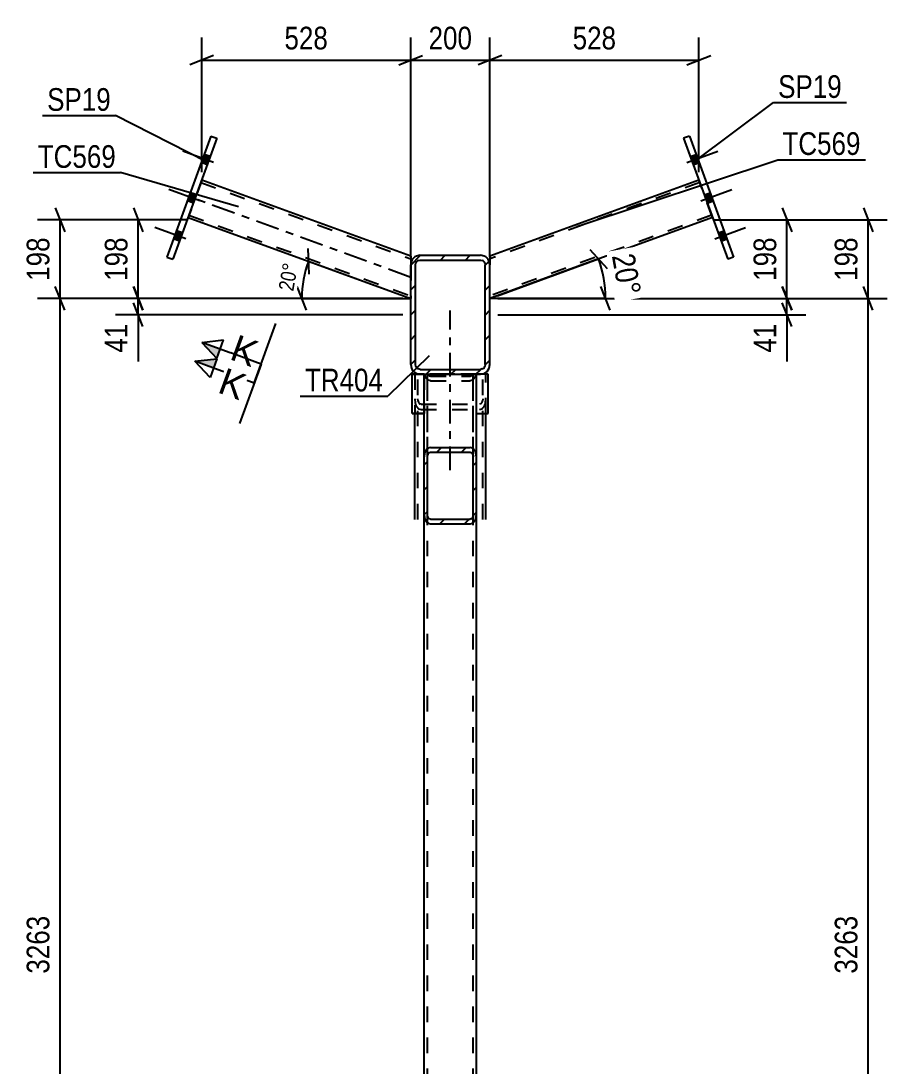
# Model space of a CAD drawing. Header units: millimetres. Extents: x 0 to 1189, y 0 to 841.
# Drawn here: x 187.8 to 297.2, y 131.9 to 263.9 of the extents above; entities that cross this region are included whole.
import ezdxf

# ---------------------------------------------------------------- set-up
doc = ezdxf.new("R2010")
doc.units = ezdxf.units.MM
doc.linetypes.add('DXK_LINE_DOT2', pattern=[3.9198, 1.9599, -1.9599])
doc.linetypes.add('DXK_LINE_DOT3', pattern=[5.9187, 2.979, -0.9799, 0.9799, -0.9799])
doc.styles.add('Arial', font='ARIAL.TTF', dxfattribs={"height": 0.2})
doc.styles.add('Arial Narrow', font='ARIALN.TTF', dxfattribs={"height": 0.2})

# ---------------------------------------------------------------- blocks, each defined once
blk = doc.blocks.new('Part-717048625-2119 - 2085')
at = {"color": 7, "linetype": 'DXK_LINE_DOT2'}
for p, q in [((210.62, 243.75), (208.91, 239.05)), ((210.52, 243.47), (237.01, 233.83)), ((209.01, 239.34), (237.01, 229.15)), ((237.01, 233.96), (237.01, 233.51)), ((237.01, 233.8), (237.01, 233.83)), ((237.01, 233.73), (237.01, 233.75)), ((237.01, 233.07), (237.01, 228.83))]:
    blk.add_line(p, q, dxfattribs=at)
at = {"color": 2, "linetype": 'Continuous'}
for p, q in [((237.01, 234.15), (210.62, 243.75)), ((208.91, 239.05), (237.01, 228.83)), ((237.01, 234.15), (237.01, 234.1)), ((237.01, 234.1), (237.01, 233.51)), ((237.01, 233.51), (237.01, 233.07))]:
    blk.add_line(p, q, dxfattribs=at)
at = {"color": 7, "linetype": 'DXK_LINE_DOT3'}
blk.add_line((237.01, 231.49), (209.77, 241.4), dxfattribs=at)
blk = doc.blocks.new('Part-717048625-2126 - 2085')
at = {"color": 7, "linetype": 'DXK_LINE_DOT2'}
for p, q in [((245.31, 219.27), (238.71, 219.27)), ((238.71, 219.27), (238.77, 219.27)), ((238.71, 201.54), (238.71, 219.27)), ((239.11, 74.77), (239.11, 219.27)), ((244.91, 74.77), (244.91, 219.27)), ((245.31, 201.54), (245.31, 219.27)), ((238.71, 74.77), (238.71, 92.5)), ((245.31, 74.77), (245.31, 92.5)), ((238.71, 74.77), (245.31, 74.77)), ((238.71, 74.77), (238.77, 74.77))]:
    blk.add_line(p, q, dxfattribs=at)
at = {"color": 2, "linetype": 'Continuous'}
for p, q in [((238.71, 92.5), (238.71, 201.54)), ((245.31, 92.5), (245.31, 201.54))]:
    blk.add_line(p, q, dxfattribs=at)
blk = doc.blocks.new('Part-717048625-2114 - 2085')
at = {"color": 2, "linetype": 'Continuous'}
for p, q in [((273.39, 243.75), (247.01, 234.15)), ((275.1, 239.05), (247.01, 228.83)), ((247.01, 234.15), (247.01, 233.51)), ((247.01, 233.51), (247.01, 233.07))]:
    blk.add_line(p, q, dxfattribs=at)
at = {"color": 7, "linetype": 'DXK_LINE_DOT2'}
for p, q in [((273.5, 243.47), (247.01, 233.83)), ((275.1, 239.05), (273.39, 243.75)), ((275, 239.34), (247.01, 229.15)), ((247.01, 233.83), (247.01, 233.8)), ((247.01, 233.8), (247.01, 233.63)), ((247.01, 228.83), (247.01, 233.07))]:
    blk.add_line(p, q, dxfattribs=at)
blk = doc.blocks.new('Part-717048625-2179 - 2085')
at = {"linetype": 'Continuous'}
h = blk.add_hatch(dxfattribs=at)
h.set_pattern_fill('', scale=0.7, style=0, pattern_type=0)
h.set_pattern_definition([(45, (238.7076, 201.5425), (-1.57154, 1.57154), [])])
h.paths.add_polyline_path([(238.71, 208.84), (238.71, 201.54), (238.77, 201.1), (238.94, 200.72), (239.2, 200.46), (239.51, 200.37), (244.51, 200.37), (244.81, 200.46), (245.07, 200.72), (245.25, 201.1), (245.31, 201.54), (245.31, 208.84), (245.25, 209.29), (245.07, 209.67), (244.81, 209.92), (244.51, 210.01), (239.51, 210.01), (239.2, 209.92), (238.94, 209.67), (238.77, 209.29)])
h.paths.add_polyline_path([(239.22, 209.25), (239.35, 209.38), (239.51, 209.42), (244.51, 209.42), (244.66, 209.38), (244.79, 209.25), (244.88, 209.06), (244.91, 208.84), (244.91, 201.54), (244.88, 201.32), (244.79, 201.13), (244.66, 201), (244.51, 200.96), (239.51, 200.96), (239.35, 201), (239.22, 201.13), (239.14, 201.32), (239.11, 201.54), (239.11, 208.84), (239.14, 209.06)])
at = {"color": 2, "linetype": 'Continuous'}
for p, q in [((238.71, 208.84), (238.71, 219.27)), ((245.31, 208.84), (245.31, 219.27)), ((239.51, 210.01), (239.2, 209.92)), ((239.51, 210.01), (244.51, 210.01)), ((244.81, 209.92), (244.51, 210.01)), ((238.77, 209.29), (238.71, 208.84)), ((238.71, 201.54), (238.71, 208.84)), ((239.11, 208.84), (239.14, 209.06)), ((239.11, 201.54), (239.11, 208.84)), ((239.35, 209.38), (239.51, 209.42)), ((239.51, 209.42), (244.51, 209.42)), ((244.51, 209.42), (244.66, 209.38)), ((244.88, 209.06), (244.91, 208.84)), ((244.91, 201.54), (244.91, 208.84)), ((245.31, 208.84), (245.25, 209.29)), ((245.31, 201.54), (245.31, 208.84)), ((238.71, 201.54), (238.77, 201.1)), ((239.14, 201.32), (239.11, 201.54)), ((239.51, 200.96), (239.35, 201)), ((239.51, 200.96), (244.51, 200.96)), ((244.66, 201), (244.51, 200.96)), ((244.91, 201.54), (244.88, 201.32)), ((245.25, 201.1), (245.31, 201.54)), ((239.2, 200.46), (239.51, 200.37)), ((239.51, 200.37), (244.51, 200.37)), ((244.51, 200.37), (244.81, 200.46))]:
    blk.add_line(p, q, dxfattribs=at)
at = {"color": 7, "linetype": 'DXK_LINE_DOT2'}
for p, q in [((245.31, 219.27), (238.71, 219.27)), ((238.71, 219.27), (238.77, 219.27)), ((238.77, 219.16), (238.75, 219.27)), ((239.11, 201.54), (239.11, 219.27)), ((239.19, 219.27), (239.22, 219.2)), ((239.22, 219.2), (239.35, 219.07)), ((239.35, 219.07), (239.51, 219.03)), ((239.51, 219.03), (244.51, 219.03)), ((244.51, 219.03), (244.66, 219.07)), ((244.66, 219.07), (244.79, 219.2)), ((244.79, 219.2), (244.82, 219.27)), ((244.91, 201.54), (244.91, 219.27)), ((245.26, 219.27), (245.25, 219.16)), ((239.51, 218.44), (239.2, 218.53)), ((239.51, 218.44), (244.51, 218.44)), ((244.81, 218.53), (244.51, 218.44)), ((238.71, 201.54), (238.71, 208.84)), ((245.31, 201.54), (245.31, 208.84))]:
    blk.add_line(p, q, dxfattribs=at)
for centre, start, end in [((239.8, 219.41), 193.2949, 235.5336), ((244.21, 219.41), 304.4664, 346.7051)]:
    blk.add_arc(centre, 1.06, start, end, dxfattribs=at)
at = {"color": 2, "linetype": 'Continuous'}
for centre, radius, start, end in [((239.8, 209.04), 1.06, 124.4664, 166.7051), ((244.21, 209.04), 1.06, 13.2949, 55.5336), ((239.66, 208.94), 0.532, 124.4664, 166.7051), ((244.36, 208.94), 0.532, 13.2949, 55.5336), ((239.8, 201.34), 1.06, 193.2949, 235.5336), ((239.66, 201.44), 0.532, 193.2949, 235.5336), ((244.36, 201.44), 0.532, 304.4664, 346.7051), ((244.21, 201.34), 1.06, 304.4664, 346.7051)]:
    blk.add_arc(centre, radius, start, end, dxfattribs=at)
blk = doc.blocks.new('Part-717048625-2248 - 2085')
at = {"color": 2, "linetype": 'Continuous'}
for p, q in [((211.79, 249.31), (206.23, 234.04)), ((212.54, 249.04), (206.99, 233.77)), ((211.79, 249.31), (212.54, 249.04)), ((206.23, 234.04), (206.99, 233.77))]:
    blk.add_line(p, q, dxfattribs=at)
blk = doc.blocks.new('Bolt-717048625-2160 - 2085')
at = {"linetype": 'Continuous'}
for points in [[(211.33, 245.7), (211.71, 246.74), (210.95, 247.01), (210.58, 245.98)], [(211.33, 245.7), (211.71, 246.74), (210.95, 247.01), (210.58, 245.98)], [(211.33, 245.7), (211.71, 246.74), (210.95, 247.01), (210.58, 245.98)], [(209.57, 240.86), (209.94, 241.9), (209.19, 242.17), (208.82, 241.14)], [(209.57, 240.86), (209.94, 241.9), (209.19, 242.17), (208.82, 241.14)], [(207.82, 236.07), (208.2, 237.1), (207.45, 237.38), (207.07, 236.34)], [(207.82, 236.07), (208.2, 237.1), (207.45, 237.38), (207.07, 236.34)], [(207.82, 236.07), (208.2, 237.1), (207.45, 237.38), (207.07, 236.34)]]:
    blk.add_hatch(color=1, dxfattribs=at).paths.add_polyline_path(points)
at = {"color": 1, "linetype": 'Continuous'}
for p, q in [((212.13, 246), (208.23, 247.42)), ((212.13, 246), (208.23, 247.42)), ((212.13, 246), (208.23, 247.42)), ((211.71, 246.74), (210.95, 247.01)), ((211.71, 246.74), (210.95, 247.01)), ((211.71, 246.74), (210.95, 247.01)), ((211.33, 245.7), (210.58, 245.98)), ((211.33, 245.7), (210.58, 245.98)), ((211.33, 245.7), (210.58, 245.98)), ((210.37, 241.16), (206.47, 242.58)), ((210.37, 241.16), (206.47, 242.58)), ((209.94, 241.9), (209.19, 242.17)), ((209.94, 241.9), (209.19, 242.17)), ((209.57, 240.86), (208.82, 241.14)), ((209.57, 240.86), (208.82, 241.14)), ((208.62, 236.36), (204.72, 237.78)), ((208.62, 236.36), (204.72, 237.78)), ((208.62, 236.36), (204.72, 237.78)), ((207.82, 236.07), (207.07, 236.34)), ((207.82, 236.07), (207.07, 236.34)), ((207.82, 236.07), (207.07, 236.34)), ((208.2, 237.1), (207.45, 237.38)), ((208.2, 237.1), (207.45, 237.38)), ((208.2, 237.1), (207.45, 237.38))]:
    blk.add_line(p, q, dxfattribs=at)
blk = doc.blocks.new('Part-717048625-2177 - 2085')
at = {"color": 7, "linetype": 'DXK_LINE_DOT3'}
blk.add_line((242.01, 207.14), (242.01, 227.29), dxfattribs=at)
at = {"color": 7, "linetype": 'DXK_LINE_DOT2'}
for p, q in [((246.51, 219.27), (237.51, 219.27)), ((237.51, 219.27), (237.91, 219.27)), ((237.51, 219.27), (237.51, 214.3)), ((237.91, 200.94), (237.91, 219.27)), ((246.11, 200.94), (246.11, 219.27)), ((246.51, 214.3), (246.51, 219.27)), ((237.51, 216.14), (237.57, 215.63)), ((237.94, 215.88), (237.91, 216.14)), ((238.31, 215.47), (238.15, 215.52)), ((238.31, 215.47), (245.71, 215.47)), ((245.86, 215.52), (245.71, 215.47)), ((246.11, 216.14), (246.08, 215.88)), ((246.45, 215.63), (246.51, 216.14)), ((238, 214.9), (238.31, 214.8)), ((238.31, 214.8), (245.71, 214.8)), ((245.71, 214.8), (246.01, 214.9))]:
    blk.add_line(p, q, dxfattribs=at)
at = {"color": 2, "linetype": 'Continuous'}
for p, q in [((237.51, 200.94), (237.51, 214.3)), ((246.51, 200.94), (246.51, 214.3))]:
    blk.add_line(p, q, dxfattribs=at)
at = {"color": 7, "linetype": 'DXK_LINE_DOT2'}
for centre, radius, start, end in [((238.78, 215.86), 1.23, 190.8094, 230.8802), ((238.54, 216), 0.616, 190.8094, 230.8802), ((245.47, 216), 0.616, 309.1198, 349.1906), ((245.24, 215.86), 1.23, 309.1198, 349.1906)]:
    blk.add_arc(centre, radius, start, end, dxfattribs=at)
blk = doc.blocks.new('Part-717048625-2304 - 2085')
at = {"color": 2, "linetype": 'Continuous'}
for p, q in [((237.21, 219.27), (237.21, 219.27)), ((237.21, 219.27), (238.21, 219.27)), ((237.21, 214.3), (237.21, 219.27)), ((238.71, 214.3), (237.21, 214.3))]:
    blk.add_line(p, q, dxfattribs=at)
at = {"color": 7, "linetype": 'DXK_LINE_DOT2'}
for p, q in [((238.71, 219.27), (237.21, 219.27)), ((237.21, 219.27), (237.21, 219.27)), ((238.21, 219.27), (238.71, 219.27)), ((238.71, 219.27), (238.71, 219.27)), ((238.71, 219.27), (238.71, 214.3)), ((237.21, 214.3), (238.71, 214.3))]:
    blk.add_line(p, q, dxfattribs=at)
blk = doc.blocks.new('Part-717048625-2270 - 2085')
at = {"color": 2, "linetype": 'Continuous'}
for p, q in [((272.22, 249.31), (271.47, 249.04)), ((271.47, 249.04), (277.03, 233.77)), ((272.22, 249.31), (277.78, 234.04)), ((277.78, 234.04), (277.03, 233.77))]:
    blk.add_line(p, q, dxfattribs=at)
blk = doc.blocks.new('Part-717048625-2210 - 2085')
at = {"linetype": 'Continuous'}
h = blk.add_hatch(dxfattribs=at)
h.set_pattern_fill('', scale=0.7, style=0, pattern_type=0)
h.set_pattern_definition([(45, (237.0076, 220.4695), (-1.57154, 1.57154), [])])
h.paths.add_polyline_path([(237.01, 233.07), (237.01, 220.47), (237.1, 220.01), (237.36, 219.62), (237.75, 219.36), (238.21, 219.27), (245.81, 219.27), (246.27, 219.36), (246.66, 219.62), (246.92, 220.01), (247.01, 220.47), (247.01, 233.07), (246.92, 233.53), (246.66, 233.92), (246.27, 234.18), (245.81, 234.27), (238.21, 234.27), (237.75, 234.18), (237.36, 233.92), (237.1, 233.53)])
h.paths.add_polyline_path([(237.78, 233.49), (237.98, 233.62), (238.21, 233.67), (245.81, 233.67), (246.04, 233.62), (246.23, 233.49), (246.36, 233.3), (246.41, 233.07), (246.41, 220.47), (246.36, 220.24), (246.23, 220.05), (246.04, 219.92), (245.81, 219.87), (238.21, 219.87), (237.98, 219.92), (237.78, 220.05), (237.65, 220.24), (237.61, 220.47), (237.61, 233.07), (237.65, 233.3)])
at = {"color": 2, "linetype": 'Continuous'}
for p, q in [((237.1, 233.53), (237.01, 233.07)), ((238.21, 234.27), (237.75, 234.18)), ((237.98, 233.62), (238.21, 233.67)), ((238.21, 234.27), (245.81, 234.27)), ((238.21, 233.67), (245.81, 233.67)), ((246.27, 234.18), (245.81, 234.27)), ((245.81, 233.67), (246.04, 233.62)), ((247.01, 233.07), (246.92, 233.53)), ((237.01, 220.47), (237.01, 233.07)), ((237.61, 233.07), (237.65, 233.3)), ((237.61, 220.47), (237.61, 233.07)), ((246.36, 233.3), (246.41, 233.07)), ((246.41, 220.47), (246.41, 233.07)), ((247.01, 220.47), (247.01, 233.07)), ((237.01, 220.47), (237.1, 220.01)), ((237.65, 220.24), (237.61, 220.47)), ((246.41, 220.47), (246.36, 220.24)), ((246.92, 220.01), (247.01, 220.47)), ((237.75, 219.36), (238.21, 219.27)), ((238.21, 219.87), (237.98, 219.92)), ((238.21, 219.87), (245.81, 219.87)), ((238.21, 219.27), (245.81, 219.27)), ((246.04, 219.92), (245.81, 219.87)), ((245.81, 219.27), (246.27, 219.36))]:
    blk.add_line(p, q, dxfattribs=at)
at = {"color": 7, "linetype": 'DXK_LINE_DOT3'}
blk.add_line((242.01, 226.77), (242.01, 226.77), dxfattribs=at)
at = {"color": 2, "linetype": 'Continuous'}
for centre, radius, start, end in [((238.21, 233.07), 1.2, 112.5, 157.5), ((238.21, 233.07), 0.6, 112.5, 157.5), ((245.81, 233.07), 0.6, 22.5, 67.5), ((245.81, 233.07), 1.2, 22.5, 67.5), ((238.21, 220.47), 1.2, 202.5, 247.5), ((238.21, 220.47), 0.6, 202.5, 247.5), ((245.81, 220.47), 0.6, 292.5, 337.5), ((245.81, 220.47), 1.2, 292.5, 337.5)]:
    blk.add_arc(centre, radius, start, end, dxfattribs=at)
blk = doc.blocks.new('Bolt-717048625-2265 - 2085')
at = {"linetype": 'Continuous'}
for points in [[(273.44, 245.98), (273.06, 247.01), (272.31, 246.74), (272.69, 245.7)], [(273.44, 245.98), (273.06, 247.01), (272.31, 246.74), (272.69, 245.7)], [(273.44, 245.98), (273.06, 247.01), (272.31, 246.74), (272.69, 245.7)], [(275.2, 241.14), (274.82, 242.17), (274.07, 241.9), (274.45, 240.86)], [(275.2, 241.14), (274.82, 242.17), (274.07, 241.9), (274.45, 240.86)], [(276.94, 236.34), (276.57, 237.38), (275.81, 237.1), (276.19, 236.07)], [(276.94, 236.34), (276.57, 237.38), (275.81, 237.1), (276.19, 236.07)], [(276.94, 236.34), (276.57, 237.38), (275.81, 237.1), (276.19, 236.07)]]:
    blk.add_hatch(color=1, dxfattribs=at).paths.add_polyline_path(points)
at = {"color": 1, "linetype": 'Continuous'}
for p, q in [((271.89, 246), (275.79, 247.42)), ((271.89, 246), (275.79, 247.42)), ((271.89, 246), (275.79, 247.42)), ((272.31, 246.74), (273.06, 247.01)), ((272.31, 246.74), (273.06, 247.01)), ((272.31, 246.74), (273.06, 247.01)), ((272.69, 245.7), (273.44, 245.98)), ((272.69, 245.7), (273.44, 245.98)), ((272.69, 245.7), (273.44, 245.98)), ((273.65, 241.16), (277.55, 242.58)), ((273.65, 241.16), (277.55, 242.58)), ((274.07, 241.9), (274.82, 242.17)), ((274.07, 241.9), (274.82, 242.17)), ((274.45, 240.86), (275.2, 241.14)), ((274.45, 240.86), (275.2, 241.14)), ((275.39, 236.36), (279.29, 237.78)), ((275.39, 236.36), (279.29, 237.78)), ((275.39, 236.36), (279.29, 237.78)), ((275.81, 237.1), (276.57, 237.38)), ((275.81, 237.1), (276.57, 237.38)), ((275.81, 237.1), (276.57, 237.38)), ((276.19, 236.07), (276.94, 236.34)), ((276.19, 236.07), (276.94, 236.34)), ((276.19, 236.07), (276.94, 236.34))]:
    blk.add_line(p, q, dxfattribs=at)
blk = doc.blocks.new('Part-717048625-2305 - 2085')
at = {"color": 7, "linetype": 'DXK_LINE_DOT2'}
for p, q in [((246.81, 219.27), (245.31, 219.27)), ((245.31, 219.27), (245.31, 219.27)), ((245.81, 219.27), (245.31, 219.27)), ((245.31, 214.3), (245.31, 219.27)), ((246.81, 219.27), (246.81, 219.27)), ((245.31, 214.3), (246.81, 214.3))]:
    blk.add_line(p, q, dxfattribs=at)
at = {"color": 2, "linetype": 'Continuous'}
for p, q in [((246.81, 219.27), (245.81, 219.27)), ((246.81, 219.27), (246.81, 219.27)), ((246.81, 214.3), (246.81, 219.27)), ((245.31, 214.3), (246.81, 214.3))]:
    blk.add_line(p, q, dxfattribs=at)
blk = doc.blocks.new('StraightDimension-717048625-2377 - 2085')
at = {"color": 7, "linetype": 'Continuous'}
for p, q in [((283.91, 230.33), (285.11, 227.33)), ((248.01, 228.83), (286.91, 228.83)), ((285.11, 225.27), (283.91, 228.27)), ((284.51, 226.77), (284.51, 228.83)), ((248.01, 226.77), (286.91, 226.77)), ((284.51, 226.77), (284.51, 220.86)), ((284.51, 226.77), (284.51, 220.86))]:
    blk.add_line(p, q, dxfattribs=at)
at = {"color": 0}
blk.add_wipeout([(283.76, 226.24), (279.56, 226.24), (279.56, 221.39), (283.76, 221.39)], dxfattribs=at)
at = {"color": 3, "style": 'Arial Narrow'}
blk.add_text('41', height=2.863, rotation=90.0002, dxfattribs=at).set_placement((283.16, 221.99))
blk = doc.blocks.new('StraightDimension-717048625-2432 - 2085')
at = {"color": 7, "linetype": 'Continuous'}
for p, q in [((202, 240.25), (203.2, 237.25)), ((208.76, 238.75), (199.75, 238.75)), ((202.6, 228.83), (202.6, 238.75)), ((203.2, 227.33), (202, 230.33)), ((236.01, 228.83), (199.75, 228.83))]:
    blk.add_line(p, q, dxfattribs=at)
at = {"color": 0}
blk.add_wipeout([(201.85, 237.13), (197.65, 237.13), (197.65, 230.45), (201.85, 230.45)], dxfattribs=at)
at = {"color": 3, "style": 'Arial Narrow'}
blk.add_text('198', height=2.863, rotation=90.0002, dxfattribs=at).set_placement((201.25, 231.05))
blk = doc.blocks.new('StraightDimension-717048625-2368 - 2085')
at = {"color": 7, "linetype": 'Continuous'}
for p, q in [((283.91, 240.25), (285.11, 237.25)), ((275.26, 238.75), (286.91, 238.75)), ((284.51, 228.83), (284.51, 238.75)), ((285.11, 227.33), (283.91, 230.33)), ((248.01, 228.83), (286.91, 228.83))]:
    blk.add_line(p, q, dxfattribs=at)
at = {"color": 0}
blk.add_wipeout([(283.76, 237.13), (279.56, 237.13), (279.56, 230.45), (283.76, 230.45)], dxfattribs=at)
at = {"color": 3, "style": 'Arial Narrow'}
blk.add_text('198', height=2.863, rotation=90.0002, dxfattribs=at).set_placement((283.16, 231.05))
blk = doc.blocks.new('StraightDimension-717048625-2452 - 2085')
at = {"color": 7, "linetype": 'Continuous'}
for p, q in [((192.14, 240.25), (193.34, 237.25)), ((208.76, 238.75), (189.89, 238.75)), ((192.74, 228.83), (192.74, 238.75)), ((193.34, 227.33), (192.14, 230.33)), ((236.01, 228.83), (189.89, 228.83))]:
    blk.add_line(p, q, dxfattribs=at)
at = {"color": 0}
blk.add_wipeout([(191.99, 237.13), (187.79, 237.13), (187.79, 230.45), (191.99, 230.45)], dxfattribs=at)
at = {"color": 3, "style": 'Arial Narrow'}
blk.add_text('198', height=2.863, rotation=90.0002, dxfattribs=at).set_placement((191.39, 231.05))
blk = doc.blocks.new('StraightDimension-717048625-2473 - 2085')
at = {"color": 7, "linetype": 'Continuous'}
for p, q in [((294.16, 240.25), (295.36, 237.25)), ((275.26, 238.75), (297.16, 238.75)), ((294.76, 228.83), (294.76, 238.75)), ((295.36, 227.33), (294.16, 230.33)), ((248.01, 228.83), (297.16, 228.83))]:
    blk.add_line(p, q, dxfattribs=at)
at = {"color": 0}
blk.add_wipeout([(294.01, 237.13), (289.81, 237.13), (289.81, 230.45), (294.01, 230.45)], dxfattribs=at)
at = {"color": 3, "style": 'Arial Narrow'}
blk.add_text('198', height=2.863, rotation=90.0002, dxfattribs=at).set_placement((293.41, 231.05))
blk = doc.blocks.new('StraightDimension-717048625-2480 - 2085')
at = {"color": 7, "linetype": 'Continuous'}
for p, q in [((295.36, 227.33), (294.16, 230.33)), ((248.01, 228.83), (297.16, 228.83)), ((294.76, 65.68), (294.76, 228.83)), ((294.16, 67.18), (295.36, 64.18)), ((262.1, 65.68), (297.16, 65.68))]:
    blk.add_line(p, q, dxfattribs=at)
at = {"color": 0}
blk.add_wipeout([(294.01, 151.51), (289.81, 151.51), (289.81, 143), (294.01, 143)], dxfattribs=at)
at = {"color": 3, "style": 'Arial Narrow'}
blk.add_text('3263', height=2.863, rotation=90.0002, dxfattribs=at).set_placement((293.41, 143.6))
blk = doc.blocks.new('StraightDimension-717048625-2445 - 2085')
at = {"color": 7, "linetype": 'Continuous'}
for p, q in [((193.34, 227.33), (192.14, 230.33)), ((236.01, 228.83), (189.89, 228.83)), ((192.74, 65.68), (192.74, 228.83)), ((192.14, 67.18), (193.34, 64.18)), ((221.91, 65.68), (189.89, 65.68))]:
    blk.add_line(p, q, dxfattribs=at)
at = {"color": 0}
blk.add_wipeout([(191.99, 151.51), (187.79, 151.51), (187.79, 143), (191.99, 143)], dxfattribs=at)
at = {"color": 3, "style": 'Arial Narrow'}
blk.add_text('3263', height=2.863, rotation=90.0002, dxfattribs=at).set_placement((191.39, 143.6))
blk = doc.blocks.new('StraightDimension-717048625-2423 - 2085')
at = {"color": 7, "linetype": 'Continuous'}
for p, q in [((202, 230.33), (203.2, 227.33)), ((236.01, 228.83), (199.75, 228.83)), ((203.2, 225.27), (202, 228.27)), ((202.6, 226.77), (202.6, 228.83)), ((236.01, 226.77), (199.75, 226.77)), ((202.6, 226.77), (202.6, 220.86)), ((202.6, 226.77), (202.6, 220.86))]:
    blk.add_line(p, q, dxfattribs=at)
at = {"color": 0}
blk.add_wipeout([(201.85, 226.24), (197.65, 226.24), (197.65, 221.39), (201.85, 221.39)], dxfattribs=at)
at = {"color": 3, "style": 'Arial Narrow'}
blk.add_text('41', height=2.863, rotation=90.0002, dxfattribs=at).set_placement((201.25, 221.99))
blk = doc.blocks.new('AngleDimension-717048625-2539 - 2085')
at = {"color": 7, "linetype": 'Continuous'}
for p, q in [((224.04, 235.14), (224.14, 231.91)), ((224.09, 233.53), (237.01, 228.83)), ((223.86, 227.33), (222.66, 230.33)), ((236.01, 228.83), (223.26, 228.83)), ((223.26, 228.83), (237.01, 228.83))]:
    blk.add_line(p, q, dxfattribs=at)
blk.add_arc((237.01, 228.83), 13.74, 160, 180, dxfattribs=at)
at = {"color": 0}
blk.add_wipeout([(223.25, 233.44), (220.5, 233.92), (219.75, 229.68), (222.51, 229.2)], dxfattribs=at)
at = {"color": 3, "style": 'Arial Narrow'}
blk.add_text('20°', height=1.909, rotation=80.0021, dxfattribs=at).set_placement((222.18, 229.66))
blk = doc.blocks.new('StraightDimension-717048625-14479 - 2085')
at = {"color": 7, "linetype": 'Continuous'}
for p, q in [((247.01, 234.07), (247.01, 261.76)), ((273.39, 244.75), (273.39, 261.76)), ((248.51, 259.51), (245.51, 258.31)), ((247.01, 258.91), (273.39, 258.91)), ((271.89, 258.31), (274.89, 259.51))]:
    blk.add_line(p, q, dxfattribs=at)
at = {"color": 0}
blk.add_wipeout([(263.54, 259.66), (263.54, 263.86), (256.86, 263.86), (256.86, 259.66)], dxfattribs=at)
at = {"color": 3, "style": 'Arial Narrow'}
blk.add_text('528', height=2.863, dxfattribs=at).set_placement((257.46, 260.26))
blk = doc.blocks.new('StraightDimension-717048625-14480 - 2085')
at = {"color": 7, "linetype": 'Continuous'}
for p, q in [((237.01, 234.07), (237.01, 261.76)), ((247.01, 234.07), (247.01, 261.76)), ((235.51, 258.31), (238.51, 259.51)), ((237.01, 258.91), (247.01, 258.91)), ((248.51, 259.51), (245.51, 258.31))]:
    blk.add_line(p, q, dxfattribs=at)
at = {"color": 0}
blk.add_wipeout([(245.35, 259.66), (245.35, 263.86), (238.67, 263.86), (238.67, 259.66)], dxfattribs=at)
at = {"color": 3, "style": 'Arial Narrow'}
blk.add_text('200', height=2.863, dxfattribs=at).set_placement((239.27, 260.26))
blk = doc.blocks.new('StraightDimension-717048625-14481 - 2085')
at = {"color": 7, "linetype": 'Continuous'}
for p, q in [((210.62, 244.75), (210.62, 261.76)), ((237.01, 234.07), (237.01, 261.76)), ((212.12, 259.51), (209.12, 258.31)), ((210.62, 258.91), (237.01, 258.91)), ((235.51, 258.31), (238.51, 259.51))]:
    blk.add_line(p, q, dxfattribs=at)
at = {"color": 0}
blk.add_wipeout([(227.16, 259.66), (227.16, 263.86), (220.47, 263.86), (220.47, 259.66)], dxfattribs=at)
at = {"color": 3, "style": 'Arial Narrow'}
blk.add_text('528', height=2.863, dxfattribs=at).set_placement((221.07, 260.26))
blk = doc.blocks.new('AngleDimension-717048625-14512 - 2085')
at = {"color": 7, "linetype": 'Continuous'}
for p, q in [((259.64, 235.02), (261.8, 232.61)), ((260.72, 233.82), (247.01, 228.83)), ((247.95, 229.17), (260.72, 233.82)), ((262.2, 227.33), (261, 230.33)), ((261.6, 228.83), (247.01, 228.83))]:
    blk.add_line(p, q, dxfattribs=at)
blk.add_arc((247.01, 228.83), 14.59, 360, 20, dxfattribs=at)
at = {"color": 0}
blk.add_wipeout([(262.82, 228.34), (266.96, 229.07), (265.84, 235.43), (261.7, 234.7)], dxfattribs=at)
at = {"color": 3, "style": 'Arial Narrow'}
blk.add_text('20°', height=2.863, rotation=-80.0021, dxfattribs=at).set_placement((262.4, 234.21))
blk = doc.blocks.new('Mark-717048625-2110 - 2085')
at = {"color": 0}
blk.add_wipeout([(293.82, 246.94), (293.82, 249.94), (283.95, 249.94), (283.95, 246.94)], dxfattribs=at)
blk.add_wipeout([(293.82, 246.94), (293.82, 249.94), (283.95, 249.94), (283.95, 246.94)], dxfattribs=at)
at = {"color": 30, "linetype": 'Continuous'}
for p, q in [((257.99, 237.91), (283.35, 246.34)), ((283.35, 246.34), (294.42, 246.34))]:
    blk.add_line(p, q, dxfattribs=at)
at = {"color": 3, "style": 'Arial Narrow'}
blk.add_text('TC569', height=2.863, dxfattribs=at).set_placement((283.95, 246.94))
blk = doc.blocks.new('Mark-717048625-2115 - 2085')
at = {"color": 0}
blk.add_wipeout([(199.79, 245.31), (199.79, 248.31), (189.93, 248.31), (189.93, 245.31)], dxfattribs=at)
blk.add_wipeout([(199.79, 245.31), (199.79, 248.31), (189.93, 248.31), (189.93, 245.31)], dxfattribs=at)
at = {"color": 30, "linetype": 'Continuous'}
for p in [(189.33, 244.71), (215.25, 240.38)]:
    blk.add_line(p, (200.39, 244.71), dxfattribs=at)
at = {"color": 3, "style": 'Arial Narrow'}
blk.add_text('TC569', height=2.863, dxfattribs=at).set_placement((189.93, 245.31))
blk = doc.blocks.new('Mark-717048625-2206 - 2085')
at = {"color": 0}
blk.add_wipeout([(233.52, 217.09), (233.52, 220.09), (223.66, 220.09), (223.66, 217.09)], dxfattribs=at)
blk.add_wipeout([(233.52, 217.09), (233.52, 220.09), (223.66, 220.09), (223.66, 217.09)], dxfattribs=at)
at = {"color": 30, "linetype": 'Continuous'}
for p in [(239.35, 221.59), (223.06, 216.49)]:
    blk.add_line(p, (234.12, 216.49), dxfattribs=at)
at = {"color": 3, "style": 'Arial Narrow'}
blk.add_text('TR404', height=2.863, dxfattribs=at).set_placement((223.66, 217.09))
blk = doc.blocks.new('Mark-717048625-2244 - 2085')
at = {"color": 0}
blk.add_wipeout([(199.15, 252.51), (199.15, 255.51), (191.11, 255.51), (191.11, 252.51)], dxfattribs=at)
blk.add_wipeout([(199.15, 252.51), (199.15, 255.51), (191.11, 255.51), (191.11, 252.51)], dxfattribs=at)
at = {"color": 30, "linetype": 'Continuous'}
for p in [(190.51, 251.91), (211.23, 246.08)]:
    blk.add_line(p, (199.75, 251.91), dxfattribs=at)
at = {"color": 3, "style": 'Arial Narrow'}
blk.add_text('SP19', height=2.863, dxfattribs=at).set_placement((191.11, 252.51))
blk = doc.blocks.new('Mark-717048625-2266 - 2085')
at = {"color": 0}
blk.add_wipeout([(291.44, 254.14), (291.44, 257.14), (283.4, 257.14), (283.4, 254.14)], dxfattribs=at)
blk.add_wipeout([(291.44, 254.14), (291.44, 257.14), (283.4, 257.14), (283.4, 254.14)], dxfattribs=at)
at = {"color": 30, "linetype": 'Continuous'}
for p, q in [((272.79, 246.08), (282.8, 253.54)), ((282.8, 253.54), (292.04, 253.54))]:
    blk.add_line(p, q, dxfattribs=at)
at = {"color": 3, "style": 'Arial Narrow'}
blk.add_text('SP19', height=2.863, dxfattribs=at).set_placement((283.4, 254.14))
blk = doc.blocks.new('SectionMark-717048625-14049 - 2085')
at = {"linetype": 'Continuous'}
blk.add_hatch(color=6, dxfattribs=at).paths.add_polyline_path([(212.97, 222.42), (212.54, 221.25), (210.62, 223.28)])
at = {"color": 6, "linetype": 'Continuous'}
for p, q in [((210.62, 223.28), (212.54, 221.25)), ((211.67, 218.86), (209.75, 220.89))]:
    blk.add_line(p, q, dxfattribs=at)
at = {"color": 0, "linetype": 'Continuous'}
blk.add_wipeout([(216.92, 220.14), (218.12, 223.43), (215.2, 224.49), (214, 221.2)], dxfattribs=at)
at = {"color": 6, "linetype": 'Continuous'}
for p, q in [((217.26, 218.15), (220, 225.67)), ((210.62, 223.28), (213.39, 223.6)), ((212.54, 221.25), (213.39, 223.6)), ((217.26, 218.15), (209.75, 220.89))]:
    blk.add_line(p, q, dxfattribs=at)
at = {"color": 0, "linetype": 'Continuous'}
blk.add_wipeout([(215.4, 215.95), (216.6, 219.24), (213.67, 220.3), (212.48, 217.01)], dxfattribs=at)
at = {"linetype": 'Continuous'}
blk.add_hatch(color=6, dxfattribs=at).paths.add_polyline_path([(212.52, 221.21), (212.1, 220.03), (209.75, 220.89)])
at = {"color": 6, "linetype": 'Continuous'}
for p, q in [((218.13, 220.54), (210.62, 223.28)), ((209.75, 220.89), (212.52, 221.21)), ((212.52, 221.21), (211.67, 218.86)), ((218.13, 220.54), (215.4, 213.02))]:
    blk.add_line(p, q, dxfattribs=at)
at = {"color": 3, "linetype": 'Continuous', "style": 'Arial'}
for p in [(214, 221.2), (212.48, 217.01)]:
    blk.add_text('K', height=3.34, rotation=-20.002, dxfattribs=at).set_placement(p)

msp = doc.modelspace()

# ---------------------------------------------------------------- block references
for name in ['Part-717048625-2248 - 2085', 'Part-717048625-2270 - 2085', 'Bolt-717048625-2160 - 2085', 'Bolt-717048625-2265 - 2085', 'Part-717048625-2119 - 2085', 'Part-717048625-2114 - 2085', 'Part-717048625-2210 - 2085', 'Part-717048625-2177 - 2085', 'Part-717048625-2304 - 2085', 'Part-717048625-2126 - 2085', 'Part-717048625-2179 - 2085', 'Part-717048625-2305 - 2085']:
    msp.add_blockref(name, (0, 0))

# ---------------------------------------------------------------- next in the draw order: block references
for name in ['StraightDimension-717048625-2432 - 2085', 'StraightDimension-717048625-2377 - 2085']:
    msp.add_blockref(name, (0, 0))

# ---------------------------------------------------------------- next in the draw order: block references
for name in ['StraightDimension-717048625-2452 - 2085', 'StraightDimension-717048625-2368 - 2085']:
    msp.add_blockref(name, (0, 0))

# ---------------------------------------------------------------- next in the draw order: block references
for name in ['StraightDimension-717048625-2473 - 2085', 'StraightDimension-717048625-2445 - 2085']:
    msp.add_blockref(name, (0, 0))

# ---------------------------------------------------------------- next in the draw order: block references
for name in ['StraightDimension-717048625-14479 - 2085', 'StraightDimension-717048625-2423 - 2085', 'StraightDimension-717048625-2480 - 2085']:
    msp.add_blockref(name, (0, 0))

# ---------------------------------------------------------------- next in the draw order: block references
for name in ['Mark-717048625-2110 - 2085', 'AngleDimension-717048625-2539 - 2085', 'SectionMark-717048625-14049 - 2085', 'Mark-717048625-2206 - 2085']:
    msp.add_blockref(name, (0, 0))

# ---------------------------------------------------------------- next in the draw order: block references
for name in ['StraightDimension-717048625-14480 - 2085', 'Mark-717048625-2266 - 2085']:
    msp.add_blockref(name, (0, 0))

# ---------------------------------------------------------------- next in the draw order: block references
for name in ['StraightDimension-717048625-14481 - 2085', 'AngleDimension-717048625-14512 - 2085']:
    msp.add_blockref(name, (0, 0))

# ---------------------------------------------------------------- next in the draw order: block references
msp.add_blockref('Mark-717048625-2115 - 2085', (0, 0))

# ---------------------------------------------------------------- next in the draw order: block references
msp.add_blockref('Mark-717048625-2244 - 2085', (0, 0))

doc.saveas('drawing.dxf')
